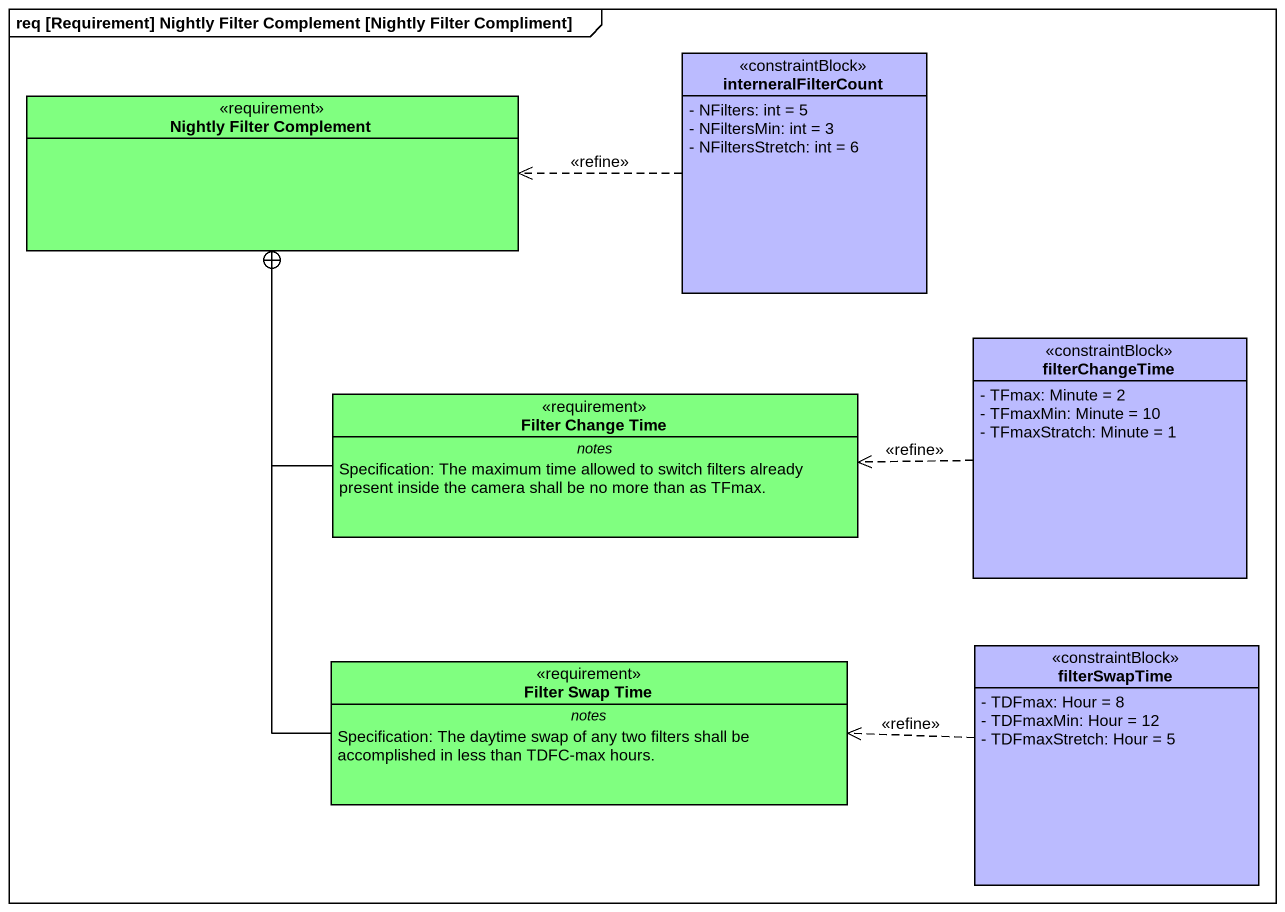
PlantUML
@startuml
mainframe req [Requirement] Nightly Filter Complement [Nightly Filter Compliment]
hide circle
hide empty members
skinparam classAttributeIconSize 0
class "Nightly Filter Complement" as Nightly_Filter_Complement <<requirement>> #80FF80
class interneralFilterCount <<constraintBlock>> #BBBBFF {
  - NFilters: int = 5
  - NFiltersMin: int = 3
  - NFiltersStretch: int = 6
}
class filterChangeTime <<constraintBlock>> #BBBBFF {
  - TFmax: Minute = 2
  - TFmaxMin: Minute = 10
  - TFmaxStratch: Minute = 1
}
class "Filter Change Time" as Filter_Change_Time <<requirement>> #80FF80 {
  -- notes --
  Specification: The maximum time allowed to switch filters already present inside the camera shall be no more than as TFmax.
}
class "Filter Swap Time" as Filter_Swap_Time <<requirement>> #80FF80 {
  -- notes --
  Specification: The daytime swap of any two filters shall be accomplished in less than TDFC-max hours.
}
class filterSwapTime <<constraintBlock>> #BBBBFF {
  - TDFmax: Hour = 8
  - TDFmaxMin: Hour = 12
  - TDFmaxStretch: Hour = 5
}
interneralFilterCount .left.> Nightly_Filter_Complement : <<refine>>
filterChangeTime .left.> Filter_Change_Time : <<refine>>
Filter_Change_Time -up-+ Nightly_Filter_Complement
Filter_Swap_Time -up-+ Nightly_Filter_Complement
filterSwapTime .left.> Filter_Swap_Time : <<refine>>
@enduml
